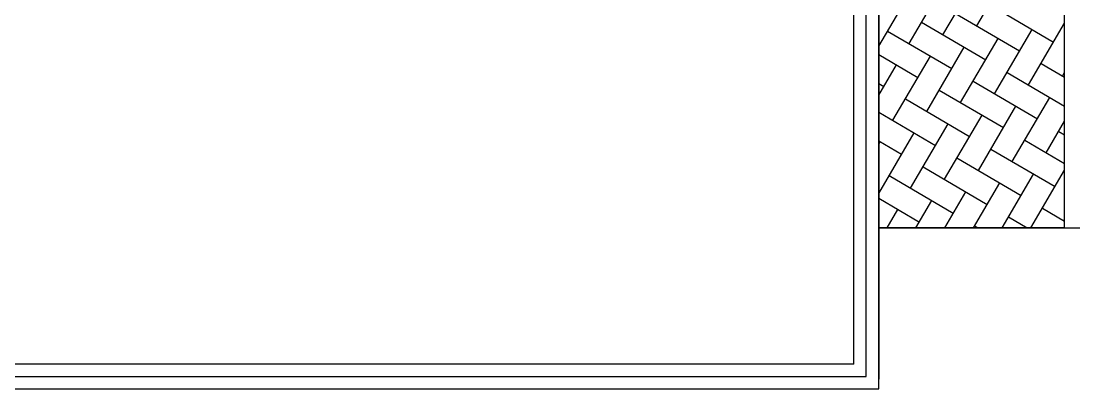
# Model space of a CAD drawing. Header units: millimetres. Extents: x 0 to 356400, y 0 to 68257.
# Drawn here: x 200635 to 201314, y 3478 to 3715 of the extents above; entities that cross this region are included whole.
import ezdxf

# ---------------------------------------------------------------- set-up
doc = ezdxf.new("R2010")
doc.units = ezdxf.units.MM
doc.header["$LTSCALE"] = 75
doc.layers.add('8', color=8, linetype='Continuous')

# ---------------------------------------------------------------- blocks, each defined once
blk = doc.blocks.new('G$C7369CDF7')
at = {"layer": '8'}
for p, q in [((94630, 76150), (94630, 76450)), ((94630, 76150), (9330, 76150)), ((94630, 76150), (9330, 76150)), ((92324, 75567), (91329, 76150)), ((91979, 75769), (92202, 76150)), ((92181, 76114), (92120, 76150)), ((92122, 75222), (92666, 76150)), ((93419, 75852), (92911, 76150)), ((93074, 76055), (93130, 76150)), ((93217, 75507), (93593, 76150)), ((94630, 75606), (93702, 76150)), ((94311, 75793), (94521, 76150)), ((94514, 76138), (94493, 76150)), ((94630, 76150), (94630, 73150)), ((94630, 73150), (94630, 76150)), ((91027, 74936), (91634, 75971)), ((93359, 74960), (93966, 75995)), ((93562, 75305), (92526, 75912)), ((92467, 75019), (91432, 75626)), ((92265, 74674), (92872, 75710)), ((94630, 75142), (93764, 75650)), ((91170, 74389), (91777, 75424)), ((93502, 74413), (94109, 75448)), ((94454, 75246), (94630, 75546)), ((91372, 74734), (90337, 75340)), ((93705, 74758), (92669, 75364)), ((92610, 74472), (91575, 75079)), ((92408, 74127), (93014, 75162)), ((94630, 74679), (93907, 75103)), ((91515, 74186), (90480, 74793)), ((91313, 73841), (91920, 74877)), ((93847, 74210), (92812, 74817)), ((93645, 73865), (94252, 74901)), ((94597, 74698), (94630, 74755)), ((92550, 73580), (93157, 74615)), ((92753, 73925), (91717, 74531)), ((94630, 74215), (94050, 74555)), ((91658, 73639), (90623, 74246)), ((91456, 73294), (92062, 74329)), ((93990, 73663), (92955, 74270)), ((93788, 73318), (94395, 74353)), ((92762, 73150), (93300, 74067)), ((92895, 73377), (91860, 73984)), ((94630, 73751), (94192, 74008)), ((91835, 73150), (92205, 73782)), ((94074, 73150), (93098, 73722)), ((94153, 73150), (94538, 73806)), ((91701, 73150), (90765, 73698)), ((92492, 73150), (92003, 73437)), ((93226, 73150), (93443, 73520)), ((94630, 73288), (94335, 73461)), ((92299, 73150), (92348, 73234)), ((97230, 73150), (6530, 73150)), ((6530, 73150), (97074, 73150)), ((6830, 73150), (94630, 73150)), ((93283, 73150), (93241, 73175)), ((94617, 73150), (94630, 73173)), ((97230, 58050), (97230, 73150)), ((97030, 72950), (6530, 72950)), ((97030, 58050), (97030, 72950)), ((96830, 72750), (29430, 72750)), ((96830, 72750), (96830, 57850))]:
    blk.add_line(p, q, dxfattribs=at)

msp = doc.modelspace()

# ---------------------------------------------------------------- block references
at = {"xscale": 0.04000000000000001, "yscale": 0.04000000000000001, "zscale": 0.04000000000000001, "rotation": 270}
msp.add_blockref('G$C7369CDF7', (198262.17, 7367.09), dxfattribs=at)

doc.saveas('drawing.dxf')
